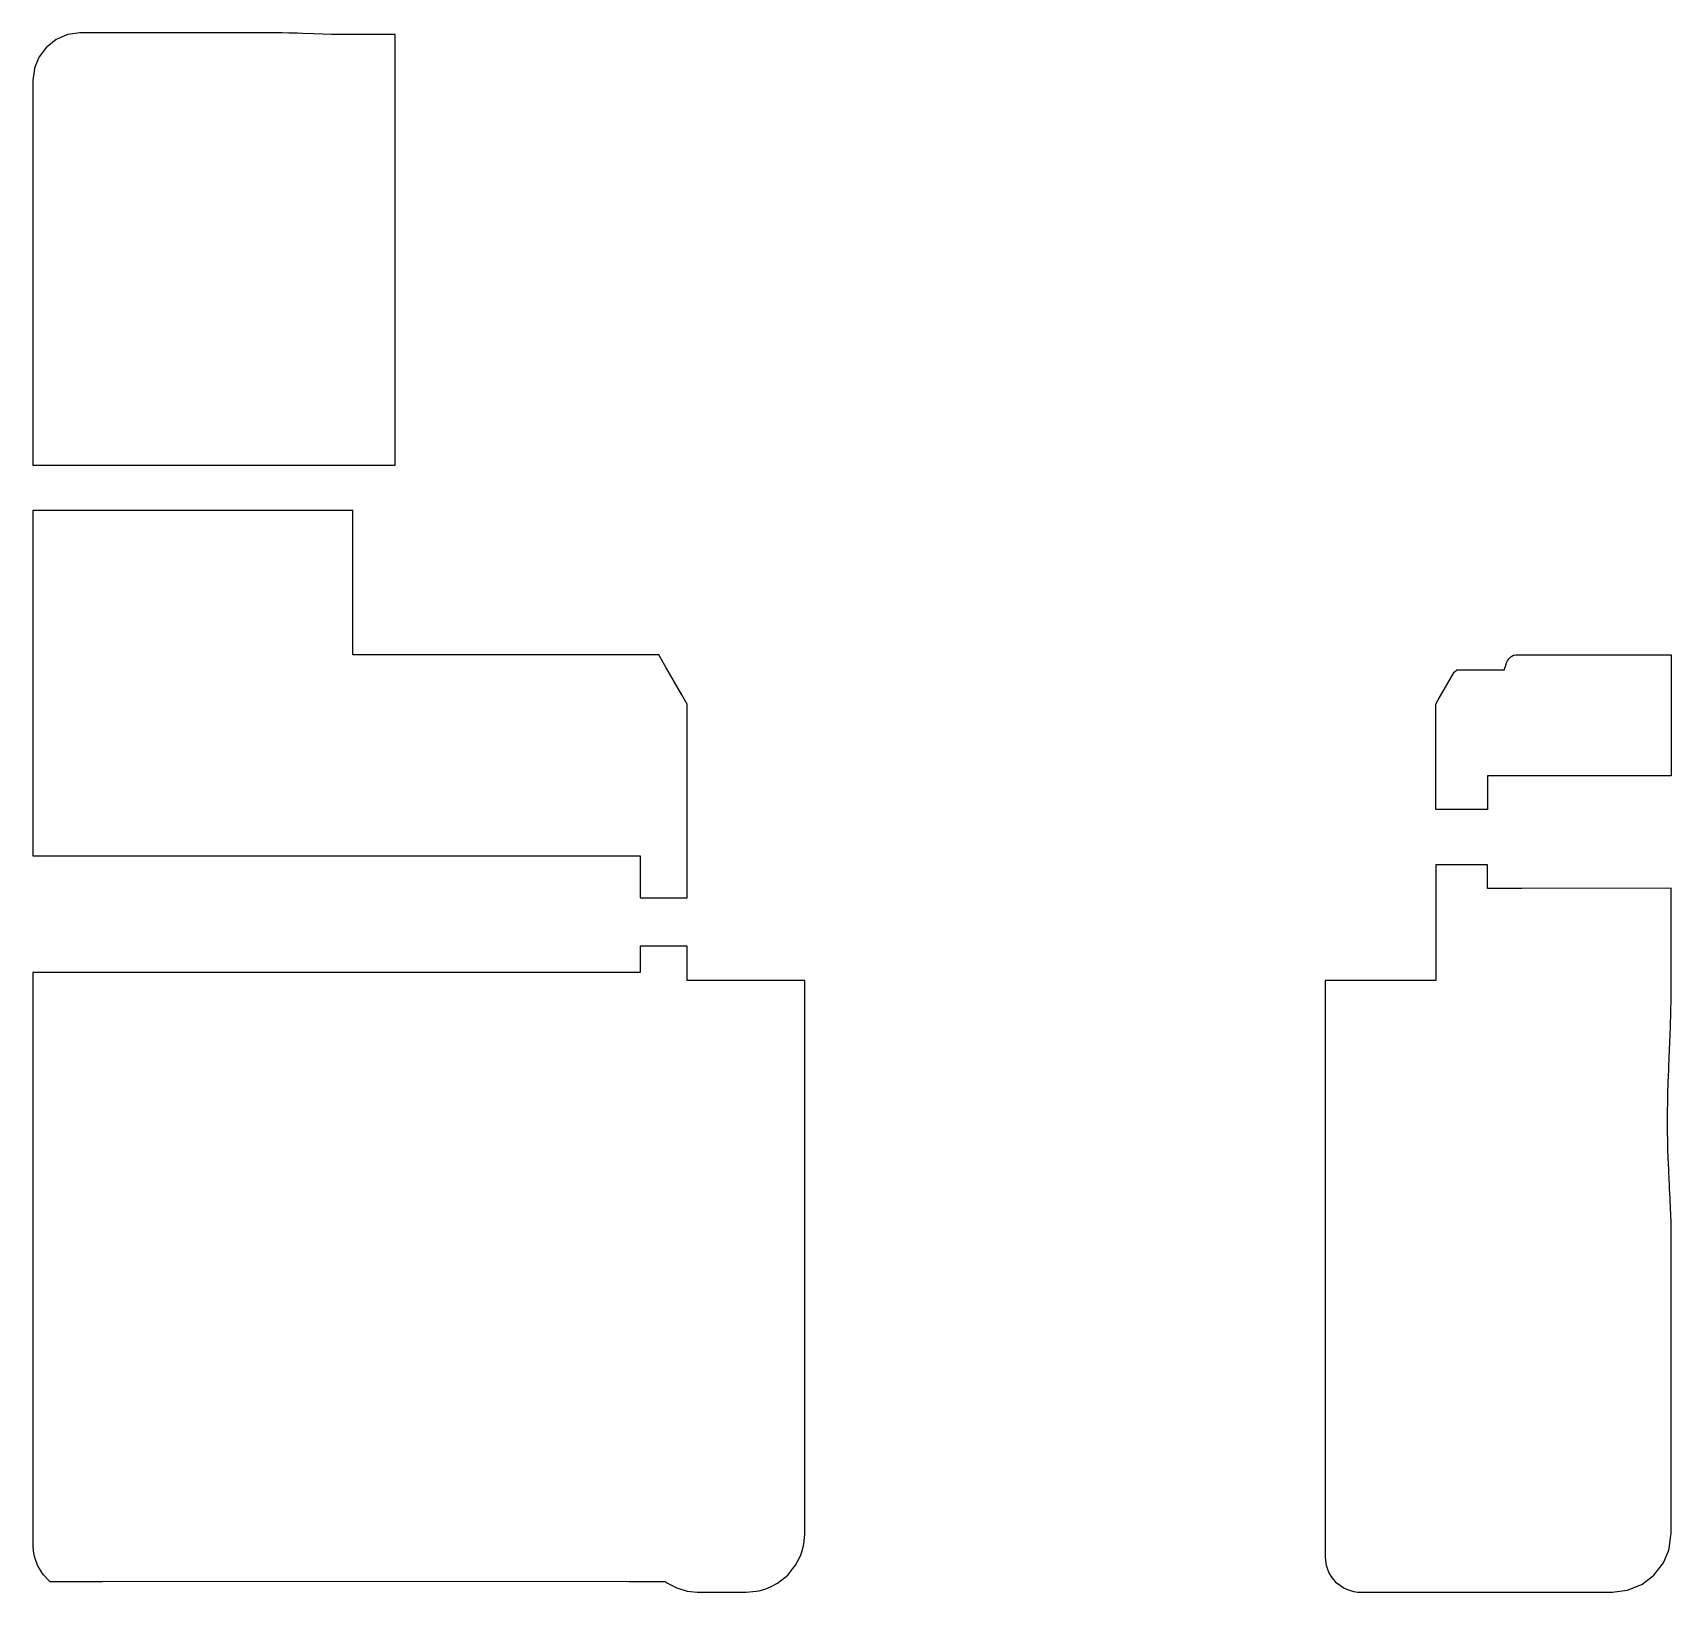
# Model space of a CAD drawing. Header units: metres. Extents: x 2.4 to 72, y -16 to 50.3.
import ezdxf

# ---------------------------------------------------------------- set-up
doc = ezdxf.new("R2010")
doc.units = ezdxf.units.M

msp = doc.modelspace()

# ---------------------------------------------------------------- linework, layer by layer
for p, q in [((3.882, 50.194), (3.463, 50.015)), ((4.106, 50.22), (3.882, 50.194)), ((4.4, 50.27), (4.106, 50.22)), ((11.481, 50.27), (4.4, 50.27)), ((13, 50.27), (11.481, 50.27)), ((13.277, 50.258), (13, 50.27)), ((13.649, 50.253), (13.277, 50.258)), ((13.872, 50.243), (13.649, 50.253)), ((14.334, 50.222), (13.872, 50.243)), ((14.342, 50.222), (14.334, 50.222)), ((14.351, 50.221), (14.342, 50.222)), ((15.093, 50.203), (14.351, 50.221)), ((15.192, 50.2), (15.093, 50.203)), ((15.857, 50.2), (15.192, 50.2)), ((16.558, 50.2), (15.857, 50.2)), ((17.238, 50.2), (16.558, 50.2)), ((17.554, 50.2), (17.238, 50.2)), ((17.712, 50.2), (17.554, 50.2)), ((17.8, 50.2), (17.712, 50.2)), ((17.8, 49.385), (17.8, 50.2)), ((2.984, 49.658), (2.668, 49.247)), ((2.986, 49.661), (2.984, 49.658)), ((3.009, 49.678), (2.986, 49.661)), ((3.4, 49.988), (3.009, 49.678)), ((3.463, 50.015), (3.4, 49.988)), ((2.468, 48.764), (2.453, 48.645)), ((2.643, 49.187), (2.468, 48.764)), ((2.668, 49.247), (2.643, 49.187)), ((17.8, 45.2), (17.8, 49.385)), ((2.453, 48.645), (2.4, 48.256)), ((2.4, 48.256), (2.4, 47.805)), ((2.4, 47.805), (2.4, 47.233)), ((2.4, 47.233), (2.4, 43.549)), ((17.8, 45.041), (17.8, 45.2)), ((17.8, 43.908), (17.8, 45.041)), ((17.8, 43.723), (17.8, 43.908)), ((2.4, 43.549), (2.4, 43.247)), ((2.4, 43.247), (2.4, 43.125)), ((17.8, 43.519), (17.8, 43.723)), ((17.8, 42.443), (17.8, 43.519)), ((2.4, 43.125), (2.4, 43.002)), ((2.4, 43.002), (2.4, 42.718)), ((2.4, 42.718), (2.4, 42.595)), ((2.4, 42.595), (2.4, 40.578)), ((17.8, 41.61), (17.8, 42.443)), ((17.8, 41.056), (17.8, 41.61)), ((2.4, 40.578), (2.4, 40.347)), ((17.8, 40.742), (17.8, 41.056)), ((17.8, 31.9), (17.8, 40.742)), ((2.4, 40.347), (2.4, 40.155)), ((2.4, 40.155), (2.4, 40.011)), ((2.4, 40.011), (2.4, 35.258)), ((2.4, 35.258), (2.4, 35.182)), ((2.4, 35.182), (2.4, 35.127)), ((2.4, 35.127), (2.4, 34.385)), ((2.4, 34.385), (2.4, 31.9)), ((2.4, 31.9), (9.511, 31.9)), ((9.511, 31.9), (16, 31.9)), ((16, 31.9), (16.576, 31.9)), ((16, 31.9), (16, 31.9)), ((16.576, 31.9), (17.8, 31.9)), ((12.036, 29.963), (2.4, 29.963)), ((2.4, 29.963), (2.4, 28.611)), ((16, 29.963), (12.036, 29.963)), ((16, 27.453), (16, 29.963)), ((2.4, 28.611), (2.4, 27.453)), ((2.4, 27.453), (2.4, 24.178)), ((16, 24.876), (16, 27.453)), ((16, 24.277), (16, 24.876)), ((2.4, 24.178), (2.4, 15.292)), ((16, 23.995), (16, 24.277)), ((16, 23.871), (16, 23.995)), ((16, 23.836), (16, 23.871)), ((20.867, 23.836), (16, 23.836)), ((16, 23.836), (16, 23.836)), ((21.993, 23.836), (20.867, 23.836)), ((29, 23.836), (21.993, 23.836)), ((29.298, 23.316), (29, 23.836)), ((65.046, 23.581), (65.105, 23.665)), ((65.105, 23.665), (65.129, 23.696)), ((65.129, 23.696), (65.193, 23.756)), ((65.193, 23.756), (65.226, 23.78)), ((65.226, 23.78), (65.293, 23.816)), ((65.293, 23.816), (65.331, 23.824)), ((65.331, 23.824), (65.4, 23.836)), ((65.4, 23.836), (67.377, 23.836)), ((67.377, 23.836), (72, 23.836)), ((72, 23.836), (72, 18.846)), ((72, 23.836), (72, 23.836)), ((29.978, 22.13), (29.298, 23.316)), ((62.105, 21.927), (62.778, 23.101)), ((62.778, 23.101), (62.888, 23.2)), ((62.888, 23.2), (62.915, 23.2)), ((62.915, 23.2), (63.458, 23.2)), ((63.458, 23.2), (64.441, 23.2)), ((64.441, 23.2), (64.75, 23.2)), ((64.75, 23.2), (64.921, 23.2)), ((64.921, 23.2), (64.937, 23.293)), ((64.937, 23.293), (64.94, 23.303)), ((64.94, 23.303), (64.982, 23.443)), ((64.982, 23.443), (64.992, 23.466)), ((64.992, 23.466), (65.046, 23.581)), ((30.2, 21.744), (29.978, 22.13)), ((30.2, 16.816), (30.2, 21.744)), ((62, 21.744), (62.105, 21.927)), ((62, 17.394), (62, 21.744)), ((72, 18.846), (72, 18.693)), ((64.551, 18.693), (64.2, 18.693)), ((64.2, 18.693), (64.2, 17.328)), ((72, 18.693), (64.551, 18.693)), ((30.2, 14.632), (30.2, 16.816)), ((62, 17.264), (62, 17.394)), ((62.198, 17.264), (62, 17.264)), ((64.2, 17.264), (62.198, 17.264)), ((64.2, 17.328), (64.2, 17.264)), ((2.4, 15.292), (7.95, 15.292)), ((7.95, 15.292), (21.189, 15.292)), ((21.189, 15.292), (28.2, 15.292)), ((28.2, 15.292), (28.2, 13.814)), ((30.2, 13.508), (30.2, 14.632)), ((62.549, 14.908), (62, 14.908)), ((62, 14.908), (62, 14.73)), ((62, 14.73), (62, 14.18)), ((64.2, 14.908), (62.549, 14.908)), ((64.2, 14.158), (64.2, 14.908)), ((62, 14.18), (62, 10)), ((64.2, 13.908), (64.2, 14.158)), ((28.2, 13.814), (28.2, 13.508)), ((28.2, 13.508), (29.08, 13.508)), ((29.08, 13.508), (30.2, 13.508)), ((65.653, 13.906), (64.2, 13.908)), ((72, 13.917), (65.653, 13.906)), ((72, 12.504), (72, 13.917)), ((72, 9.411), (72, 12.504)), ((28.671, 11.457), (28.2, 11.457)), ((28.2, 11.457), (28.2, 11.207)), ((28.2, 11.207), (28.2, 10.34)), ((30.2, 11.457), (28.671, 11.457)), ((30.2, 11.39), (30.2, 11.457)), ((30.2, 11.19), (30.2, 11.39)), ((30.2, 11.086), (30.2, 11.19)), ((30.2, 11.054), (30.2, 11.086)), ((30.2, 10), (30.2, 11.054)), ((7.56, 10.34), (2.4, 10.34)), ((2.4, 10.34), (2.4, 9.56)), ((12.72, 10.34), (7.56, 10.34)), ((23.04, 10.34), (12.72, 10.34)), ((28.2, 10.34), (23.04, 10.34)), ((30.561, 10), (30.2, 10)), ((35.2, 10), (30.561, 10)), ((35.2, 9.712), (35.2, 10)), ((58.869, 10), (57.3, 10)), ((57.3, 10), (57.3, 9.504)), ((62, 10), (58.869, 10)), ((2.4, 9.56), (2.4, 8.367)), ((35.2, 8.015), (35.2, 9.712)), ((57.3, 9.504), (57.3, 9.17)), ((57.3, 9.17), (57.3, 8.738)), ((71.988, 8.653), (72, 9.251)), ((72, 9.324), (72, 9.411)), ((72, 9.306), (72, 9.324)), ((72, 9.251), (72, 9.306)), ((2.4, 8.367), (2.4, -7.702)), ((57.3, 8.738), (57.3, 8.227)), ((71.976, 8.039), (71.988, 8.653)), ((35.2, 7.492), (35.2, 8.015)), ((57.3, 8.227), (57.3, 7.683)), ((57.3, 7.683), (57.3, 7.18)), ((71.93, 7.054), (71.976, 8.034)), ((71.976, 8.037), (71.976, 8.039)), ((71.976, 8.034), (71.976, 8.037)), ((35.2, 6.87), (35.2, 7.492)), ((57.3, 7.18), (57.3, 6.79)), ((71.905, 6.34), (71.93, 7.054)), ((35.2, 6.19), (35.2, 6.87)), ((57.3, 6.79), (57.3, -7.88)), ((71.892, 6.13), (71.905, 6.34)), ((35.2, 5.53), (35.2, 6.19)), ((71.856, 5.252), (71.887, 6.003)), ((71.887, 6.003), (71.892, 6.13)), ((35.2, 4.987), (35.2, 5.53)), ((35.2, -9.489), (35.2, 4.987)), ((35.2, 4.987), (35.2, 4.987)), ((71.849, 4.849), (71.856, 5.252)), ((71.84, 4.406), (71.849, 4.849)), ((71.841, 3.936), (71.84, 4.406)), ((71.842, 3.58), (71.841, 3.936)), ((71.851, 3.164), (71.842, 3.58)), ((71.86, 2.765), (71.851, 3.164)), ((71.872, 2.478), (71.86, 2.765)), ((71.894, 1.951), (71.872, 2.478)), ((71.901, 1.847), (71.894, 1.951)), ((71.916, 1.597), (71.901, 1.847)), ((71.928, 1.275), (71.916, 1.597)), ((71.933, 1.127), (71.928, 1.275)), ((71.951, 0.745), (71.933, 1.127)), ((71.973, 0.285), (71.951, 0.745)), ((71.976, 0.227), (71.973, 0.285)), ((71.981, 0.153), (71.976, 0.227)), ((71.991, -0.397), (71.981, 0.153)), ((72, -0.786), (71.991, -0.397)), ((72, -3.844), (72, -0.786)), ((72, -5.596), (72, -3.844)), ((72, -7.989), (72, -5.596)), ((2.4, -7.702), (2.4, -8.145)), ((2.4, -8.145), (2.4, -11.193)), ((57.3, -7.88), (57.3, -8.615)), ((72, -9.533), (72, -7.989)), ((57.3, -8.615), (57.3, -9.388)), ((35.2, -10.025), (35.2, -9.489)), ((57.3, -9.388), (57.3, -10.109)), ((72, -10.197), (72, -9.533)), ((72, -9.533), (72, -9.533)), ((35.2, -10.637), (35.2, -10.025)), ((57.3, -10.109), (57.3, -10.729)), ((72, -10.916), (72, -10.197)), ((35.2, -11.239), (35.2, -10.637)), ((57.3, -10.729), (57.3, -11.23)), ((72, -11.434), (72, -10.916)), ((2.4, -11.193), (2.4, -13.113)), ((35.2, -11.77), (35.2, -11.239)), ((35.2, -12.201), (35.2, -11.77)), ((57.3, -11.23), (57.3, -11.619)), ((57.3, -11.619), (57.3, -11.911)), ((72, -11.733), (72, -11.434)), ((72, -11.995), (72, -11.733)), ((35.2, -12.53), (35.2, -12.201)), ((57.3, -11.911), (57.3, -12.122)), ((57.3, -12.122), (57.3, -12.393)), ((57.3, -12.393), (57.3, -12.548)), ((72, -12.195), (72, -11.995)), ((72, -12.343), (72, -12.195)), ((72, -12.501), (72, -12.343)), ((72, -12.53), (72, -12.501)), ((2.4, -13.113), (2.4, -13.138)), ((2.4, -13.138), (2.4, -13.637)), ((35.2, -12.769), (35.2, -12.53)), ((35.2, -12.932), (35.2, -12.769)), ((35.2, -13.037), (35.2, -12.932)), ((35.2, -13.095), (35.2, -13.037)), ((35.2, -13.5), (35.2, -13.095)), ((57.3, -12.548), (57.3, -12.79)), ((57.3, -12.79), (57.3, -14.177)), ((72, -13.5), (72, -12.53)), ((2.4, -13.637), (2.4, -13.999)), ((35.143, -14.027), (35.17, -13.843)), ((35.17, -13.843), (35.179, -13.656)), ((35.179, -13.656), (35.191, -13.567)), ((35.191, -13.567), (35.199, -13.518)), ((35.199, -13.518), (35.2, -13.5)), ((71.915, -14.147), (71.988, -13.594)), ((71.988, -13.594), (72, -13.5)), ((2.4, -13.999), (2.4, -14)), ((2.4, -14), (2.403, -14.023)), ((2.403, -14.023), (2.406, -14.047)), ((2.406, -14.047), (2.419, -14.261)), ((2.419, -14.261), (2.457, -14.472)), ((2.457, -14.472), (2.604, -14.874)), ((34.803, -14.85), (34.972, -14.533)), ((34.972, -14.533), (35.037, -14.376)), ((35.037, -14.376), (35.143, -14.027)), ((57.3, -14.177), (57.3, -14.202)), ((57.3, -14.202), (57.3, -14.5)), ((57.3, -14.5), (57.332, -14.795)), ((71.665, -14.75), (71.879, -14.234)), ((71.879, -14.234), (71.915, -14.147)), ((2.604, -14.874), (2.615, -14.902)), ((2.615, -14.902), (2.831, -15.24)), ((2.831, -15.24), (2.842, -15.253)), ((2.842, -15.253), (3.1, -15.519)), ((34.218, -15.473), (34.468, -15.268)), ((34.468, -15.268), (34.691, -14.996)), ((34.691, -14.996), (34.803, -14.85)), ((57.332, -14.795), (57.342, -14.849)), ((57.342, -14.849), (57.399, -15.022)), ((57.399, -15.022), (57.462, -15.175)), ((57.462, -15.175), (57.544, -15.317)), ((71.193, -15.325), (71.268, -15.268)), ((71.268, -15.268), (71.608, -14.825)), ((71.608, -14.825), (71.665, -14.75)), ((3.1, -15.519), (3.101, -15.52)), ((3.101, -15.52), (3.132, -15.542)), ((3.132, -15.542), (5.356, -15.544)), ((5.356, -15.544), (16.55, -15.523)), ((16.55, -15.523), (27.735, -15.54)), ((27.735, -15.54), (29.264, -15.54)), ((29.264, -15.54), (29.309, -15.577)), ((29.309, -15.577), (29.312, -15.579)), ((29.312, -15.579), (29.731, -15.803)), ((29.731, -15.803), (29.757, -15.814)), ((29.757, -15.814), (30.199, -15.949)), ((30.199, -15.949), (30.623, -15.99)), ((30.623, -15.99), (30.67, -15.997)), ((30.67, -15.997), (30.7, -16)), ((30.7, -16), (32.381, -16)), ((32.381, -16), (32.7, -16)), ((32.7, -16), (33.124, -15.958)), ((33.124, -15.958), (33.252, -15.937)), ((33.252, -15.937), (33.541, -15.849)), ((33.541, -15.849), (33.766, -15.756)), ((33.766, -15.756), (34.042, -15.608)), ((34.042, -15.608), (34.218, -15.473)), ((57.544, -15.317), (57.65, -15.455)), ((57.65, -15.455), (57.744, -15.565)), ((57.744, -15.565), (57.89, -15.677)), ((57.89, -15.677), (58.102, -15.826)), ((58.102, -15.826), (58.288, -15.904)), ((58.288, -15.904), (58.503, -15.967)), ((58.503, -15.967), (58.531, -15.97)), ((58.531, -15.97), (58.605, -15.982)), ((58.605, -15.982), (58.668, -15.994)), ((58.668, -15.994), (58.677, -15.995)), ((58.677, -15.995), (58.685, -15.995)), ((58.685, -15.995), (58.738, -15.999)), ((58.738, -15.999), (58.747, -15.999)), ((58.747, -15.999), (58.8, -16)), ((58.8, -16), (68.784, -16)), ((68.784, -16), (69.5, -16)), ((69.5, -16), (69.594, -15.988)), ((69.594, -15.988), (70.147, -15.915)), ((70.147, -15.915), (70.663, -15.701)), ((70.663, -15.701), (70.75, -15.665)), ((70.75, -15.665), (71.193, -15.325))]:
    msp.add_line(p, q)

doc.saveas('drawing.dxf')
